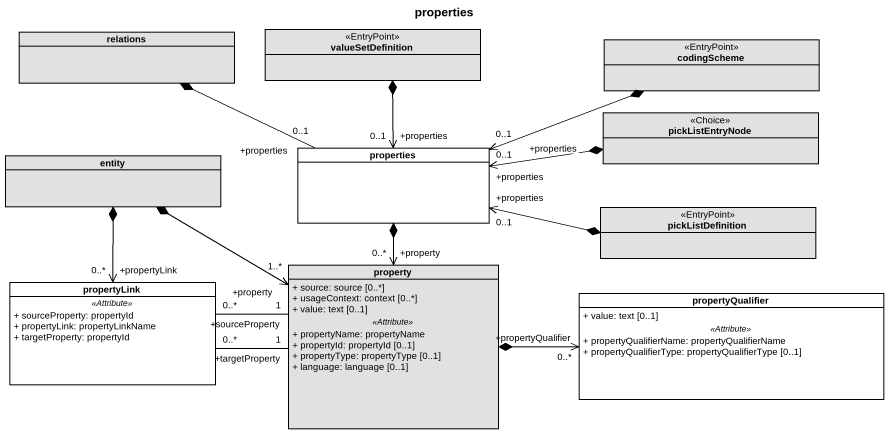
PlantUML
@startuml
title properties
hide circle
hide empty members
skinparam classAttributeIconSize 0
class relations #E1E1E1
class valueSetDefinition <<EntryPoint>> #E1E1E1
class codingScheme <<EntryPoint>> #E1E1E1
class pickListEntryNode <<Choice>> #E1E1E1
class "entity" as entity_ #E1E1E1
class properties #FFFFFF
class pickListDefinition <<EntryPoint>> #E1E1E1
class property #E1E1E1 {
  + source: source [0..*]
  + usageContext: context [0..*]
  + value: text [0..1]
  .. <<Attribute>> ..
  + propertyName: propertyName
  + propertyId: propertyId [0..1]
  + propertyType: propertyType [0..1]
  + language: language [0..1]
}
class propertyLink #FFFFFF {
  .. <<Attribute>> ..
  + sourceProperty: propertyId
  + propertyLink: propertyLinkName
  + targetProperty: propertyId
}
class propertyQualifier #FFFFFF {
  + value: text [0..1]
  .. <<Attribute>> ..
  + propertyQualifierName: propertyQualifierName
  + propertyQualifierType: propertyQualifierType [0..1]
}
properties "+properties\n0..1" -left-* relations
properties "+properties\n0..1" <-up-* valueSetDefinition
properties "+properties\n0..1" <-right-* codingScheme
properties "+properties\n0..1" <-right-* pickListEntryNode
properties "+properties\n0..1" <-right-* pickListDefinition
property "+property\n1..*" <-left-* entity_
property "+property\n0..*" <-up-* properties
propertyLink "+propertyLink\n0..*" <-up-* entity_
propertyLink "0..*" -right- "+targetProperty\n1" property
propertyLink "0..*" -right- "+sourceProperty\n1" property
propertyQualifier "+propertyQualifier\n0..*" <-left-* property
@enduml
